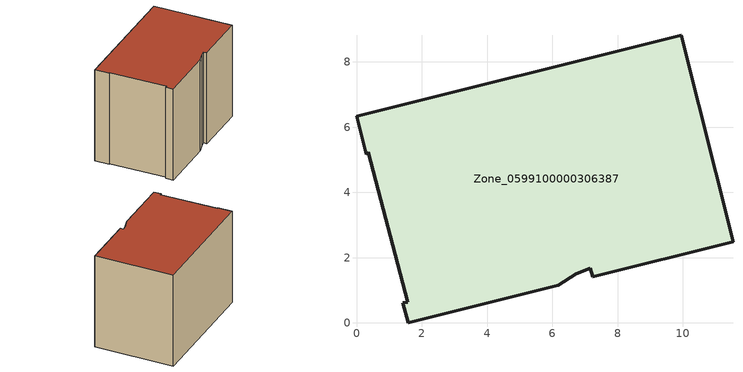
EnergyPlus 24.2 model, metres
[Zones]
Zone_0599100000306387
 floor ground (C_G): 7.17,1.68 6.74,1.5 6.18,1.15 1.58,0 1.43,0.62 1.57,0.63 0.35,5.23 0.29,5.16 0,6.34 9.96,8.82 11.54,2.49 7.24,1.42 z0
 wall outside (C_F): 1.58,0 6.18,1.15 6.74,1.5 7.17,1.68 7.24,1.42 11.54,2.49 9.96,8.82 0,6.34 0.29,5.16 0.35,5.23 1.57,0.63 1.43,0.62 1.58,0 z0:7.99
 roof outside (C_R): 6.74,1.5 7.17,1.68 7.24,1.42 11.54,2.49 9.96,8.82 0,6.34 0.29,5.16 0.35,5.23 1.57,0.63 1.43,0.62 1.58,0 6.18,1.15 z7.99
[BUILDING]
Pand.0599100000306387: North Axis=0; Terrain=City; Loads Convergence Tolerance Value=0.04; Temperature Convergence Tolerance Value=0.4; Solar Distribution=FullExterior; Maximum Number of Warmup Days=25; Minimum Number of Warmup Days=1
[Site:Location]
Rotterdam.The.Hague.AP_ZH_NLD Design_Conditions: Latitude=51.96; Longitude=4.45; Time Zone=1; Elevation=-4.5
[SITE:GROUNDTEMPERATURE:BUILDINGSURFACE]
18, 18, 18, 18, 18, 18, 18, 18, 18, 18, 18, 18
[MATERIAL] Thermal Absorptance=0.9; Solar Absorptance=0.7; Visible Absorptance=0.7
Name | Roughness | Thickness | Conductivity | Density | Specific Heat
G.TC.1965-1974 | MediumSmooth | 0.15 | 0.882353 | 540 | 1210
F.TC.1965-1974 | Rough | 0.3 | 0.697674 | 1920 | 840
R.TC.1965-1974 | MediumRough | 0.2 | 0.232558 | 1500 | 1000
[CONSTRUCTION]
C_G: G.TC.1965-1974
C_F: F.TC.1965-1974
C_R: R.TC.1965-1974
[ZONE]
Zone_0599100000306387: Type=1; Multiplier=1; Ceiling Height=Autocalculate; Volume=Autocalculate; Floor Area=autocalculate; Part of Total Floor Area=Yes
[ZONEINFILTRATION:DESIGNFLOWRATE]
Infil_Zone_0599100000306387: Zone or ZoneList or Space or SpaceList=Zone_0599100000306387; Schedule=AlwaysOn; Design Flow Rate Calculation Method=Flow/Area; Flow Rate per Floor Area=0.003; Constant Term Coefficient=1; Temperature Term Coefficient=0; Velocity Term Coefficient=0; Velocity Squared Term Coefficient=0
[HVACTEMPLATE:ZONE:IDEALLOADSAIRSYSTEM]
Zone_0599100000306387: Maximum Heating Supply Air Temperature=50; Minimum Cooling Supply Air Temperature=13; Maximum Heating Supply Air Humidity Ratio=0.0156; Minimum Cooling Supply Air Humidity Ratio=0.0077; Heating Limit=NoLimit; Cooling Limit=NoLimit; Dehumidification Control Type=ConstantSensibleHeatRatio; Cooling Sensible Heat Ratio=0.7; Dehumidification Setpoint=60; Humidification Control Type=None; Humidification Setpoint=30; Outdoor Air Method=None; Outdoor Air Flow Rate per Person=0.00944; Outdoor Air Flow Rate per Zone Floor Area=0; Outdoor Air Flow Rate per Zone=0; Demand Controlled Ventilation Type=None; Outdoor Air Economizer Type=NoEconomizer; Heat Recovery Type=None; Sensible Heat Recovery Effectiveness=0.7; Latent Heat Recovery Effectiveness=0.65
[ZONECONTROL:THERMOSTAT]
ThermostatControl_Zone_0599100000306387: Zone or ZoneList=Zone_0599100000306387; Control Type Schedule=DualSetpointControlType; Control 1=Thermostat_Zone_0599100000306387; Temperature Difference Between Cutout And Setpoint=0
[THERMOSTATSETPOINT:DUALSETPOINT]
Thermostat_Zone_0599100000306387: Heating Setpoint Temperature Schedule=HeatingSetpoint_Zone_0599100000306387; Cooling Setpoint Temperature Schedule=CoolingSetpoint_Zone_0599100000306387
[SCHEDULE:COMPACT]
HeatingSetpoint_Zone_0599100000306387: Through: 12/31, For: AllDays, Until: 24:00, 21
CoolingSetpoint_Zone_0599100000306387: Through: 12/31, For: AllDays, Until: 24:00, 24
DualSetpointControlType: Through: 12/31, For: AllDays, Until: 24:00, 4
AlwaysOn: Through: 12/31, For: AllDays, Until: 24:00, 1
